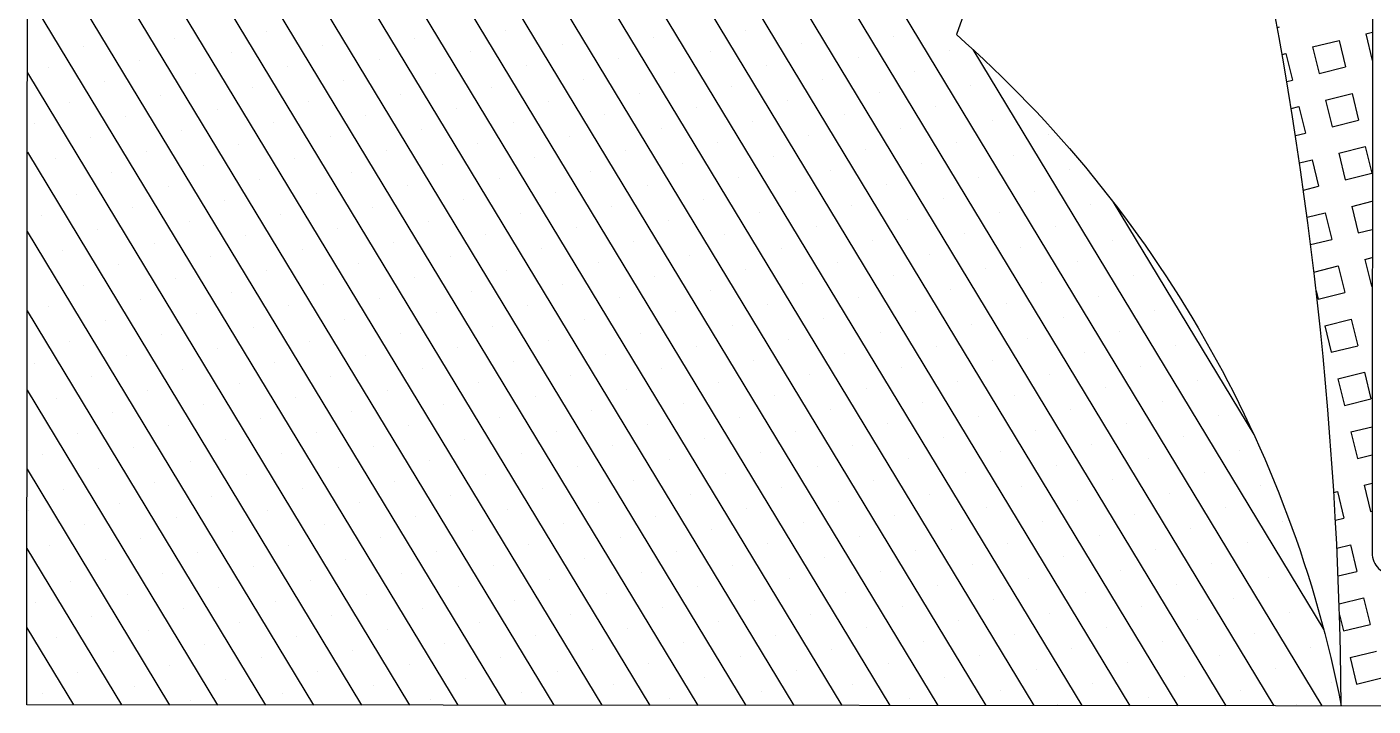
# Model space of a CAD drawing. Extents: x 152 to 700, y -120 to 84.
# Drawn here: x 231.431 to 232.967, y 19.393 to 20.169 of the extents above; entities that cross this region are included whole.
import ezdxf

# ---------------------------------------------------------------- set-up
doc = ezdxf.new("R2010")
doc.units = 0
doc.header["$LTSCALE"] = 0.03
doc.layers.get('0').update_dxf_attribs({"linetype": 'CONTINUOUS'})
doc.layers.add('MUEBLES', color=8, linetype='CONTINUOUS')

# ---------------------------------------------------------------- blocks, each defined once
blk = doc.blocks.new('*X4')
at = {"color": 0}
for p, q in [((190.9029, 117.5328), (191.0109, 117.7114)), ((190.9029, 117.6233), (190.9561, 117.7114)), ((190.903, 117.4422), (191.0657, 117.7115)), ((190.9031, 117.2611), (191.1752, 117.7116)), ((190.9031, 117.3517), (191.1205, 117.7115)), ((190.9032, 117.1706), (191.23, 117.7116)), ((190.9033, 116.9895), (191.3396, 117.7117)), ((190.9033, 117.0801), (191.2848, 117.7116)), ((190.9034, 116.8084), (191.4492, 117.7118)), ((190.9034, 116.899), (191.3944, 117.7117)), ((190.9035, 116.7179), (191.504, 117.7118)), ((190.9036, 116.5368), (191.6136, 117.7119)), ((190.9036, 116.6273), (191.5588, 117.7118)), ((190.9037, 116.4463), (191.6683, 117.7119)), ((190.9038, 116.2652), (191.7779, 117.712)), ((190.9038, 116.3557), (191.7231, 117.712)), ((190.9039, 116.1746), (191.8327, 117.712)), ((190.904, 115.9935), (191.9423, 117.7121)), ((190.904, 116.0841), (191.8875, 117.7121)), ((190.9041, 115.903), (191.9971, 117.7121)), ((190.9042, 115.8125), (192.0519, 117.7122)), ((190.9583, 115.8114), (192.1067, 117.7122)), ((191.0131, 115.8114), (192.1614, 117.7123)), ((191.0679, 115.8115), (192.2162, 117.7123)), ((191.0898, 117.7062), (191.0898, 117.7062)), ((191.1227, 115.8115), (192.271, 117.7123)), ((191.1774, 115.8116), (192.3258, 117.7124)), ((191.2322, 115.8116), (192.3806, 117.7124)), ((192.0787, 117.7112), (192.0787, 117.7112)), ((192.352, 117.7104), (192.352, 117.7104)), ((190.921, 117.6987), (190.921, 117.6987)), ((191.1943, 117.6978), (191.1943, 117.6978)), ((191.3632, 117.7054), (191.3632, 117.7054)), ((191.4677, 117.697), (191.4677, 117.697)), ((191.6365, 117.7045), (191.6365, 117.7045)), ((191.741, 117.6962), (191.741, 117.6962)), ((191.9098, 117.7037), (191.9098, 117.7037)), ((192.0143, 117.6953), (192.0143, 117.6953)), ((192.1831, 117.7029), (192.1831, 117.7029)), ((192.2876, 117.6945), (192.2876, 117.6945)), ((191.0255, 117.6903), (191.0255, 117.6903)), ((191.13, 117.682), (191.13, 117.682)), ((191.2988, 117.6895), (191.2988, 117.6895)), ((191.4033, 117.6811), (191.4033, 117.6811)), ((191.5721, 117.6886), (191.5721, 117.6886)), ((191.6766, 117.6803), (191.6766, 117.6803)), ((191.8455, 117.6878), (191.8455, 117.6878)), ((191.9499, 117.6795), (191.9499, 117.6795)), ((192.1188, 117.687), (192.1188, 117.687)), ((192.2233, 117.6786), (192.2233, 117.6786)), ((192.3921, 117.6862), (192.3921, 117.6862)), ((190.9611, 117.6744), (190.9611, 117.6744)), ((191.0656, 117.6661), (191.0656, 117.6661)), ((191.2345, 117.6736), (191.2345, 117.6736)), ((191.3389, 117.6652), (191.3389, 117.6652)), ((191.5078, 117.6728), (191.5078, 117.6728)), ((191.6123, 117.6644), (191.6123, 117.6644)), ((191.7811, 117.6719), (191.7811, 117.6719)), ((191.8856, 117.6636), (191.8856, 117.6636)), ((192.0544, 117.6711), (192.0544, 117.6711)), ((192.1589, 117.6627), (192.1589, 117.6627)), ((192.3278, 117.6703), (192.3278, 117.6703)), ((191.0012, 117.6502), (191.0012, 117.6502)), ((191.1701, 117.6577), (191.1701, 117.6577)), ((191.2746, 117.6494), (191.2746, 117.6494)), ((191.4434, 117.6569), (191.4434, 117.6569)), ((191.5479, 117.6485), (191.5479, 117.6485)), ((191.7167, 117.6561), (191.7167, 117.6561)), ((191.8212, 117.6477), (191.8212, 117.6477)), ((191.9901, 117.6552), (191.9901, 117.6552)), ((192.0945, 117.6469), (192.0945, 117.6469)), ((192.2634, 117.6544), (192.2634, 117.6544)), ((192.3679, 117.646), (192.3679, 117.646)), ((190.9369, 117.6343), (190.9369, 117.6343)), ((191.1057, 117.6418), (191.1057, 117.6418)), ((191.2102, 117.6335), (191.2102, 117.6335)), ((191.3791, 117.641), (191.3791, 117.641)), ((191.4835, 117.6326), (191.4835, 117.6326)), ((191.6524, 117.6402), (191.6524, 117.6402)), ((191.7569, 117.6318), (191.7569, 117.6318)), ((191.9257, 117.6393), (191.9257, 117.6393)), ((192.0302, 117.631), (192.0302, 117.631)), ((192.199, 117.6385), (192.199, 117.6385)), ((192.3035, 117.6302), (192.3035, 117.6302)), ((191.0414, 117.6259), (191.0414, 117.6259)), ((191.1459, 117.6176), (191.1459, 117.6176)), ((191.3147, 117.6251), (191.3147, 117.6251)), ((191.4192, 117.6168), (191.4192, 117.6168)), ((191.588, 117.6243), (191.588, 117.6243)), ((191.6925, 117.6159), (191.6925, 117.6159)), ((191.8613, 117.6235), (191.8613, 117.6235)), ((191.9658, 117.6151), (191.9658, 117.6151)), ((191.9824, 116.9627), (192.3828, 117.6255)), ((192.1347, 117.6226), (192.1347, 117.6226)), ((192.2392, 117.6143), (192.2392, 117.6143)), ((190.977, 117.6101), (190.977, 117.6101)), ((191.0815, 117.6017), (191.0815, 117.6017)), ((191.2503, 117.6092), (191.2503, 117.6092)), ((191.3548, 117.6009), (191.3548, 117.6009)), ((191.5237, 117.6084), (191.5237, 117.6084)), ((191.6281, 117.6), (191.6281, 117.6)), ((191.797, 117.6076), (191.797, 117.6076)), ((191.9015, 117.5992), (191.9015, 117.5992)), ((192.0703, 117.6067), (192.0703, 117.6067)), ((192.1748, 117.5984), (192.1748, 117.5984)), ((192.3436, 117.6059), (192.3436, 117.6059)), ((190.9127, 117.5942), (190.9127, 117.5942)), ((191.0171, 117.5858), (191.0171, 117.5858)), ((191.186, 117.5934), (191.186, 117.5934)), ((191.2905, 117.585), (191.2905, 117.585)), ((191.4593, 117.5925), (191.4593, 117.5925)), ((191.5638, 117.5842), (191.5638, 117.5842)), ((191.7326, 117.5917), (191.7326, 117.5917)), ((191.8371, 117.5833), (191.8371, 117.5833)), ((192.0059, 117.5909), (192.0059, 117.5909)), ((192.2793, 117.59), (192.2793, 117.59)), ((190.9528, 117.5699), (190.9528, 117.5699)), ((191.1216, 117.5775), (191.1216, 117.5775)), ((191.2261, 117.5691), (191.2261, 117.5691)), ((191.3949, 117.5766), (191.3949, 117.5766)), ((191.4994, 117.5683), (191.4994, 117.5683)), ((191.6683, 117.5758), (191.6683, 117.5758)), ((191.9416, 117.575), (191.9416, 117.575)), ((192.1104, 117.5825), (192.1104, 117.5825)), ((192.2149, 117.5741), (192.2149, 117.5741)), ((191.0573, 117.5616), (191.0573, 117.5616)), ((191.1617, 117.5532), (191.1617, 117.5532)), ((191.3306, 117.5608), (191.3306, 117.5608)), ((191.4351, 117.5524), (191.4351, 117.5524)), ((191.6039, 117.5599), (191.6039, 117.5599)), ((191.7727, 117.5675), (191.7727, 117.5675)), ((191.8772, 117.5591), (191.8772, 117.5591)), ((192.0461, 117.5666), (192.0461, 117.5666)), ((192.1506, 117.5583), (192.1506, 117.5583)), ((192.3194, 117.5658), (192.3194, 117.5658)), ((190.9929, 117.5457), (190.9929, 117.5457)), ((191.0974, 117.5373), (191.0974, 117.5373)), ((191.2662, 117.5449), (191.2662, 117.5449)), ((191.5395, 117.544), (191.5395, 117.544)), ((191.7084, 117.5516), (191.7084, 117.5516)), ((191.8129, 117.5432), (191.8129, 117.5432)), ((191.9817, 117.5507), (191.9817, 117.5507)), ((192.0862, 117.5424), (192.0862, 117.5424)), ((192.255, 117.5499), (192.255, 117.5499)), ((190.9285, 117.5298), (190.9285, 117.5298)), ((191.2019, 117.529), (191.2019, 117.529)), ((191.3707, 117.5365), (191.3707, 117.5365)), ((191.4752, 117.5282), (191.4752, 117.5282)), ((191.644, 117.5357), (191.644, 117.5357)), ((191.7485, 117.5273), (191.7485, 117.5273)), ((191.9173, 117.5349), (191.9173, 117.5349)), ((192.0218, 117.5265), (192.0218, 117.5265)), ((192.1907, 117.534), (192.1907, 117.534)), ((192.2952, 117.5257), (192.2952, 117.5257)), ((191.033, 117.5215), (191.033, 117.5215)), ((191.1375, 117.5131), (191.1375, 117.5131)), ((191.3063, 117.5206), (191.3063, 117.5206)), ((191.4108, 117.5123), (191.4108, 117.5123)), ((191.5797, 117.5198), (191.5797, 117.5198)), ((191.6841, 117.5114), (191.6841, 117.5114)), ((191.853, 117.519), (191.853, 117.519)), ((191.9575, 117.5106), (191.9575, 117.5106)), ((192.1263, 117.5181), (192.1263, 117.5181)), ((192.2308, 117.5098), (192.2308, 117.5098)), ((190.9687, 117.5056), (190.9687, 117.5056)), ((191.0731, 117.4972), (191.0731, 117.4972)), ((191.242, 117.5048), (191.242, 117.5048)), ((191.3465, 117.4964), (191.3465, 117.4964)), ((191.5153, 117.5039), (191.5153, 117.5039)), ((191.6198, 117.4956), (191.6198, 117.4956)), ((191.7886, 117.5031), (191.7886, 117.5031)), ((191.8931, 117.4947), (191.8931, 117.4947)), ((192.062, 117.5023), (192.062, 117.5023)), ((192.1664, 117.4939), (192.1664, 117.4939)), ((192.3353, 117.5014), (192.3353, 117.5014)), ((190.9043, 117.4897), (190.9043, 117.4897)), ((191.0088, 117.4813), (191.0088, 117.4813)), ((191.1776, 117.4889), (191.1776, 117.4889)), ((191.2821, 117.4805), (191.2821, 117.4805)), ((191.4509, 117.488), (191.4509, 117.488)), ((191.5554, 117.4797), (191.5554, 117.4797)), ((191.7243, 117.4872), (191.7243, 117.4872)), ((191.8287, 117.4789), (191.8287, 117.4789)), ((191.9976, 117.4864), (191.9976, 117.4864)), ((192.1021, 117.478), (192.1021, 117.478)), ((192.2709, 117.4855), (192.2709, 117.4855)), ((190.9444, 117.4655), (190.9444, 117.4655)), ((191.1133, 117.473), (191.1133, 117.473)), ((191.2177, 117.4646), (191.2177, 117.4646)), ((191.3866, 117.4722), (191.3866, 117.4722)), ((191.4911, 117.4638), (191.4911, 117.4638)), ((191.6599, 117.4713), (191.6599, 117.4713)), ((191.7644, 117.463), (191.7644, 117.463)), ((191.9332, 117.4705), (191.9332, 117.4705)), ((192.0377, 117.4621), (192.0377, 117.4621)), ((192.2066, 117.4697), (192.2066, 117.4697)), ((192.311, 117.4613), (192.311, 117.4613)), ((191.0489, 117.4571), (191.0489, 117.4571)), ((191.1534, 117.4487), (191.1534, 117.4487)), ((191.3222, 117.4563), (191.3222, 117.4563)), ((191.4267, 117.4479), (191.4267, 117.4479)), ((191.5955, 117.4554), (191.5955, 117.4554)), ((191.7, 117.4471), (191.7, 117.4471)), ((191.8689, 117.4546), (191.8689, 117.4546)), ((191.9734, 117.4463), (191.9734, 117.4463)), ((192.1422, 117.4538), (192.1422, 117.4538)), ((192.2467, 117.4454), (192.2467, 117.4454)), ((190.9845, 117.4412), (190.9845, 117.4412)), ((191.089, 117.4329), (191.089, 117.4329)), ((191.2579, 117.4404), (191.2579, 117.4404)), ((191.3623, 117.432), (191.3623, 117.432)), ((191.5312, 117.4396), (191.5312, 117.4396)), ((191.6357, 117.4312), (191.6357, 117.4312)), ((191.8045, 117.4387), (191.8045, 117.4387)), ((191.909, 117.4304), (191.909, 117.4304)), ((192.0778, 117.4379), (192.0778, 117.4379)), ((192.1823, 117.4295), (192.1823, 117.4295)), ((190.9202, 117.4253), (190.9202, 117.4253)), ((191.0247, 117.417), (191.0247, 117.417)), ((191.1935, 117.4245), (191.1935, 117.4245)), ((191.298, 117.4162), (191.298, 117.4162)), ((191.4668, 117.4237), (191.4668, 117.4237)), ((191.5713, 117.4153), (191.5713, 117.4153)), ((191.7401, 117.4228), (191.7401, 117.4228)), ((191.8446, 117.4145), (191.8446, 117.4145)), ((192.0135, 117.422), (192.0135, 117.422)), ((192.2868, 117.4212), (192.2868, 117.4212)), ((190.9603, 117.4011), (190.9603, 117.4011)), ((191.1291, 117.4086), (191.1291, 117.4086)), ((191.2336, 117.4003), (191.2336, 117.4003)), ((191.4025, 117.4078), (191.4025, 117.4078)), ((191.5069, 117.3994), (191.5069, 117.3994)), ((191.6758, 117.407), (191.6758, 117.407)), ((191.7803, 117.3986), (191.7803, 117.3986)), ((191.9491, 117.4061), (191.9491, 117.4061)), ((192.118, 117.4137), (192.118, 117.4137)), ((192.1426, 117.1371), (192.3029, 117.4025)), ((192.2224, 117.4053), (192.2224, 117.4053)), ((191.0648, 117.3927), (191.0648, 117.3927)), ((191.1693, 117.3844), (191.1693, 117.3844)), ((191.3381, 117.3919), (191.3381, 117.3919)), ((191.4426, 117.3836), (191.4426, 117.3836)), ((191.6114, 117.3911), (191.6114, 117.3911)), ((191.8848, 117.3903), (191.8848, 117.3903)), ((192.0536, 117.3978), (192.0536, 117.3978)), ((192.1581, 117.3894), (192.1581, 117.3894)), ((191.0004, 117.3769), (191.0004, 117.3769)), ((191.1049, 117.3685), (191.1049, 117.3685)), ((191.2737, 117.376), (191.2737, 117.376)), ((191.5471, 117.3752), (191.5471, 117.3752)), ((191.7159, 117.3827), (191.7159, 117.3827)), ((191.8204, 117.3744), (191.8204, 117.3744)), ((191.9892, 117.3819), (191.9892, 117.3819)), ((192.0937, 117.3735), (192.0937, 117.3735)), ((192.2626, 117.3811), (192.2626, 117.3811)), ((190.9361, 117.361), (190.9361, 117.361)), ((191.0405, 117.3526), (191.0405, 117.3526)), ((191.2094, 117.3601), (191.2094, 117.3601)), ((191.3782, 117.3677), (191.3782, 117.3677)), ((191.4827, 117.3593), (191.4827, 117.3593)), ((191.6516, 117.3668), (191.6516, 117.3668)), ((191.756, 117.3585), (191.756, 117.3585)), ((191.9249, 117.366), (191.9249, 117.366)), ((192.0294, 117.3577), (192.0294, 117.3577)), ((192.1982, 117.3652), (192.1982, 117.3652)), ((191.145, 117.3443), (191.145, 117.3443)), ((191.3139, 117.3518), (191.3139, 117.3518)), ((191.4183, 117.3434), (191.4183, 117.3434)), ((191.5872, 117.351), (191.5872, 117.351)), ((191.6917, 117.3426), (191.6917, 117.3426)), ((191.8605, 117.3501), (191.8605, 117.3501)), ((191.965, 117.3418), (191.965, 117.3418)), ((192.1338, 117.3493), (192.1338, 117.3493)), ((192.2383, 117.3409), (192.2383, 117.3409)), ((190.9762, 117.3367), (190.9762, 117.3367)), ((191.0807, 117.3284), (191.0807, 117.3284)), ((191.2495, 117.3359), (191.2495, 117.3359)), ((191.354, 117.3276), (191.354, 117.3276)), ((191.5228, 117.3351), (191.5228, 117.3351)), ((191.6273, 117.3267), (191.6273, 117.3267)), ((191.7962, 117.3342), (191.7962, 117.3342)), ((191.9006, 117.3259), (191.9006, 117.3259)), ((192.0695, 117.3334), (192.0695, 117.3334)), ((192.174, 117.3251), (192.174, 117.3251)), ((190.9118, 117.3209), (190.9118, 117.3209)), ((191.0163, 117.3125), (191.0163, 117.3125)), ((191.1851, 117.32), (191.1851, 117.32)), ((191.2896, 117.3117), (191.2896, 117.3117)), ((191.4585, 117.3192), (191.4585, 117.3192)), ((191.563, 117.3108), (191.563, 117.3108)), ((191.7318, 117.3184), (191.7318, 117.3184)), ((191.8363, 117.31), (191.8363, 117.31)), ((192.0051, 117.3175), (192.0051, 117.3175)), ((192.1096, 117.3092), (192.1096, 117.3092)), ((190.9519, 117.2966), (190.9519, 117.2966)), ((191.1208, 117.3041), (191.1208, 117.3041)), ((191.2253, 117.2958), (191.2253, 117.2958)), ((191.3941, 117.3033), (191.3941, 117.3033)), ((191.4986, 117.295), (191.4986, 117.295)), ((191.6674, 117.3025), (191.6674, 117.3025)), ((191.7719, 117.2941), (191.7719, 117.2941)), ((191.9408, 117.3017), (191.9408, 117.3017)), ((192.0452, 117.2933), (192.0452, 117.2933)), ((192.2141, 117.3008), (192.2141, 117.3008)), ((191.0564, 117.2883), (191.0564, 117.2883)), ((191.1609, 117.2799), (191.1609, 117.2799)), ((191.3297, 117.2874), (191.3297, 117.2874)), ((191.4342, 117.2791), (191.4342, 117.2791)), ((191.6031, 117.2866), (191.6031, 117.2866)), ((191.7076, 117.2782), (191.7076, 117.2782)), ((191.8764, 117.2858), (191.8764, 117.2858)), ((191.9809, 117.2774), (191.9809, 117.2774)), ((192.1497, 117.2849), (192.1497, 117.2849)), ((190.9921, 117.2724), (190.9921, 117.2724)), ((191.0965, 117.264), (191.0965, 117.264)), ((191.2654, 117.2715), (191.2654, 117.2715)), ((191.3699, 117.2632), (191.3699, 117.2632)), ((191.5387, 117.2707), (191.5387, 117.2707)), ((191.6432, 117.2624), (191.6432, 117.2624)), ((191.812, 117.2699), (191.812, 117.2699)), ((191.9165, 117.2615), (191.9165, 117.2615)), ((192.0854, 117.2691), (192.0854, 117.2691)), ((192.1898, 117.2607), (192.1898, 117.2607)), ((190.9277, 117.2565), (190.9277, 117.2565)), ((191.0322, 117.2481), (191.0322, 117.2481)), ((191.201, 117.2557), (191.201, 117.2557)), ((191.3055, 117.2473), (191.3055, 117.2473)), ((191.4744, 117.2548), (191.4744, 117.2548)), ((191.5788, 117.2465), (191.5788, 117.2465)), ((191.7477, 117.254), (191.7477, 117.254)), ((191.8522, 117.2456), (191.8522, 117.2456)), ((192.021, 117.2532), (192.021, 117.2532)), ((190.9678, 117.2323), (190.9678, 117.2323)), ((191.1367, 117.2398), (191.1367, 117.2398)), ((191.2411, 117.2314), (191.2411, 117.2314)), ((191.41, 117.239), (191.41, 117.239)), ((191.5145, 117.2306), (191.5145, 117.2306)), ((191.6833, 117.2381), (191.6833, 117.2381)), ((191.7878, 117.2298), (191.7878, 117.2298)), ((191.9566, 117.2373), (191.9566, 117.2373)), ((192.1255, 117.2448), (192.1255, 117.2448)), ((190.9035, 117.2164), (190.9035, 117.2164)), ((191.0723, 117.2239), (191.0723, 117.2239)), ((191.1768, 117.2155), (191.1768, 117.2155)), ((191.3456, 117.2231), (191.3456, 117.2231)), ((191.4501, 117.2147), (191.4501, 117.2147)), ((191.619, 117.2222), (191.619, 117.2222)), ((191.8923, 117.2214), (191.8923, 117.2214)), ((192.0611, 117.2289), (192.0611, 117.2289)), ((192.1656, 117.2206), (192.1656, 117.2206)), ((191.0079, 117.208), (191.0079, 117.208)), ((191.1124, 117.1997), (191.1124, 117.1997)), ((191.2813, 117.2072), (191.2813, 117.2072)), ((191.5546, 117.2064), (191.5546, 117.2064)), ((191.7234, 117.2139), (191.7234, 117.2139)), ((191.8279, 117.2055), (191.8279, 117.2055)), ((191.9968, 117.2131), (191.9968, 117.2131)), ((192.1012, 117.2047), (192.1012, 117.2047)), ((190.9436, 117.1921), (190.9436, 117.1921)), ((191.0481, 117.1838), (191.0481, 117.1838)), ((191.2169, 117.1913), (191.2169, 117.1913)), ((191.3858, 117.1988), (191.3858, 117.1988)), ((191.4902, 117.1905), (191.4902, 117.1905)), ((191.6591, 117.198), (191.6591, 117.198)), ((191.7636, 117.1896), (191.7636, 117.1896)), ((191.9324, 117.1972), (191.9324, 117.1972)), ((192.0369, 117.1888), (192.0369, 117.1888)), ((191.1525, 117.1754), (191.1525, 117.1754)), ((191.3214, 117.183), (191.3214, 117.183)), ((191.4259, 117.1746), (191.4259, 117.1746)), ((191.5947, 117.1821), (191.5947, 117.1821)), ((191.6992, 117.1738), (191.6992, 117.1738)), ((191.868, 117.1813), (191.868, 117.1813)), ((191.9725, 117.1729), (191.9725, 117.1729)), ((192.1414, 117.1805), (192.1414, 117.1805)), ((190.9837, 117.1679), (190.9837, 117.1679)), ((191.0882, 117.1595), (191.0882, 117.1595)), ((191.257, 117.1671), (191.257, 117.1671)), ((191.3615, 117.1587), (191.3615, 117.1587)), ((191.5304, 117.1662), (191.5304, 117.1662)), ((191.6348, 117.1579), (191.6348, 117.1579)), ((191.8037, 117.1654), (191.8037, 117.1654)), ((191.9082, 117.157), (191.9082, 117.157)), ((192.077, 117.1646), (192.077, 117.1646)), ((190.9193, 117.152), (190.9193, 117.152)), ((191.0238, 117.1437), (191.0238, 117.1437)), ((191.1927, 117.1512), (191.1927, 117.1512)), ((191.2972, 117.1428), (191.2972, 117.1428)), ((191.466, 117.1504), (191.466, 117.1504)), ((191.5705, 117.142), (191.5705, 117.142)), ((191.7393, 117.1495), (191.7393, 117.1495)), ((191.8438, 117.1412), (191.8438, 117.1412)), ((192.0126, 117.1487), (192.0126, 117.1487)), ((192.1171, 117.1403), (192.1171, 117.1403)), ((190.9595, 117.1278), (190.9595, 117.1278)), ((191.1283, 117.1353), (191.1283, 117.1353)), ((191.2328, 117.1269), (191.2328, 117.1269)), ((191.4016, 117.1345), (191.4016, 117.1345)), ((191.5061, 117.1261), (191.5061, 117.1261)), ((191.675, 117.1336), (191.675, 117.1336)), ((191.7794, 117.1253), (191.7794, 117.1253)), ((191.9483, 117.1328), (191.9483, 117.1328)), ((192.0528, 117.1245), (192.0528, 117.1245)), ((191.0639, 117.1194), (191.0639, 117.1194)), ((191.1684, 117.1111), (191.1684, 117.1111)), ((191.3373, 117.1186), (191.3373, 117.1186)), ((191.4418, 117.1102), (191.4418, 117.1102)), ((191.6106, 117.1178), (191.6106, 117.1178)), ((191.7151, 117.1094), (191.7151, 117.1094)), ((191.8839, 117.1169), (191.8839, 117.1169)), ((191.9884, 117.1086), (191.9884, 117.1086)), ((190.9996, 117.1035), (190.9996, 117.1035)), ((191.1041, 117.0952), (191.1041, 117.0952)), ((191.2729, 117.1027), (191.2729, 117.1027)), ((191.3774, 117.0944), (191.3774, 117.0944)), ((191.5462, 117.1019), (191.5462, 117.1019)), ((191.6507, 117.0935), (191.6507, 117.0935)), ((191.8196, 117.101), (191.8196, 117.101)), ((191.924, 117.0927), (191.924, 117.0927)), ((192.0929, 117.1002), (192.0929, 117.1002)), ((190.9352, 117.0877), (190.9352, 117.0877)), ((191.0397, 117.0793), (191.0397, 117.0793)), ((191.2086, 117.0868), (191.2086, 117.0868)), ((191.313, 117.0785), (191.313, 117.0785)), ((191.4819, 117.086), (191.4819, 117.086)), ((191.5864, 117.0776), (191.5864, 117.0776)), ((191.7552, 117.0852), (191.7552, 117.0852)), ((191.8597, 117.0768), (191.8597, 117.0768)), ((192.0285, 117.0843), (192.0285, 117.0843)), ((190.9753, 117.0634), (190.9753, 117.0634)), ((191.1442, 117.0709), (191.1442, 117.0709)), ((191.2487, 117.0626), (191.2487, 117.0626)), ((191.4175, 117.0701), (191.4175, 117.0701)), ((191.522, 117.0618), (191.522, 117.0618)), ((191.6908, 117.0693), (191.6908, 117.0693)), ((191.7953, 117.0609), (191.7953, 117.0609)), ((191.9642, 117.0685), (191.9642, 117.0685)), ((190.911, 117.0475), (190.911, 117.0475)), ((191.0798, 117.0551), (191.0798, 117.0551)), ((191.1843, 117.0467), (191.1843, 117.0467)), ((191.3532, 117.0542), (191.3532, 117.0542)), ((191.4576, 117.0459), (191.4576, 117.0459)), ((191.6265, 117.0534), (191.6265, 117.0534)), ((191.8998, 117.0526), (191.8998, 117.0526)), ((192.0686, 117.0601), (192.0686, 117.0601)), ((191.0155, 117.0392), (191.0155, 117.0392)), ((191.12, 117.0308), (191.12, 117.0308)), ((191.2888, 117.0383), (191.2888, 117.0383)), ((191.3933, 117.03), (191.3933, 117.03)), ((191.5621, 117.0375), (191.5621, 117.0375)), ((191.731, 117.045), (191.731, 117.045)), ((191.8354, 117.0367), (191.8354, 117.0367)), ((192.0043, 117.0442), (192.0043, 117.0442)), ((190.9511, 117.0233), (190.9511, 117.0233)), ((191.0556, 117.0149), (191.0556, 117.0149)), ((191.2244, 117.0225), (191.2244, 117.0225)), ((191.4978, 117.0216), (191.4978, 117.0216)), ((191.6666, 117.0292), (191.6666, 117.0292)), ((191.7711, 117.0208), (191.7711, 117.0208)), ((191.9399, 117.0283), (191.9399, 117.0283)), ((191.1601, 117.0066), (191.1601, 117.0066)), ((191.3289, 117.0141), (191.3289, 117.0141)), ((191.4334, 117.0058), (191.4334, 117.0058)), ((191.6022, 117.0133), (191.6022, 117.0133)), ((191.7067, 117.0049), (191.7067, 117.0049)), ((191.8756, 117.0124), (191.8756, 117.0124)), ((191.98, 117.0041), (191.98, 117.0041)), ((190.9912, 116.9991), (190.9912, 116.9991)), ((191.0957, 116.9907), (191.0957, 116.9907)), ((191.2646, 116.9982), (191.2646, 116.9982)), ((191.369, 116.9899), (191.369, 116.9899)), ((191.5379, 116.9974), (191.5379, 116.9974)), ((191.6424, 116.989), (191.6424, 116.989)), ((191.8112, 116.9966), (191.8112, 116.9966)), ((191.9157, 116.9882), (191.9157, 116.9882)), ((190.9269, 116.9832), (190.9269, 116.9832)), ((191.0314, 116.9748), (191.0314, 116.9748)), ((191.2002, 116.9823), (191.2002, 116.9823)), ((191.3047, 116.974), (191.3047, 116.974)), ((191.4735, 116.9815), (191.4735, 116.9815)), ((191.578, 116.9732), (191.578, 116.9732)), ((191.7468, 116.9807), (191.7468, 116.9807)), ((191.8513, 116.9723), (191.8513, 116.9723)), ((190.967, 116.9589), (190.967, 116.9589)), ((191.1358, 116.9665), (191.1358, 116.9665)), ((191.2403, 116.9581), (191.2403, 116.9581)), ((191.4092, 116.9656), (191.4092, 116.9656)), ((191.5136, 116.9573), (191.5136, 116.9573)), ((191.6825, 116.9648), (191.6825, 116.9648)), ((191.787, 116.9564), (191.787, 116.9564)), ((191.9558, 116.964), (191.9558, 116.964)), ((191.0715, 116.9506), (191.0715, 116.9506)), ((191.176, 116.9422), (191.176, 116.9422)), ((191.3448, 116.9497), (191.3448, 116.9497)), ((191.4493, 116.9414), (191.4493, 116.9414)), ((191.6181, 116.9489), (191.6181, 116.9489)), ((191.7226, 116.9406), (191.7226, 116.9406)), ((191.8914, 116.9481), (191.8914, 116.9481))]:
    blk.add_line(p, q, dxfattribs=at)
blk = doc.blocks.new('*X5')
at = {"color": 0}
for p, q in [((192.4128, 117.6573), (192.4202, 117.6876)), ((192.4202, 117.6876), (192.4506, 117.6802)), ((192.4128, 117.6573), (192.4431, 117.6498)), ((192.4007, 117.6085), (192.4053, 117.6269)), ((192.4053, 117.6269), (192.4356, 117.6195)), ((192.4282, 117.5891), (192.4356, 117.6195)), ((192.4003, 117.596), (192.4282, 117.5891)), ((192.3991, 117.5641), (192.4207, 117.5588)), ((192.4132, 117.5284), (192.4207, 117.5588)), ((192.3977, 117.5322), (192.4132, 117.5284)), ((192.3961, 117.5005), (192.4058, 117.4981)), ((192.3983, 117.4677), (192.4058, 117.4981)), ((192.4287, 117.4603), (192.4361, 117.4906)), ((192.4361, 117.4906), (192.438, 117.4902)), ((192.3942, 117.4687), (192.3983, 117.4677)), ((192.4287, 117.4603), (192.438, 117.458)), ((192.4137, 117.3996), (192.4212, 117.4299)), ((192.4212, 117.4299), (192.438, 117.4258)), ((192.4137, 117.3996), (192.438, 117.3936)), ((192.3988, 117.3389), (192.4063, 117.3692)), ((192.4063, 117.3692), (192.4366, 117.3618)), ((192.4291, 117.3314), (192.4366, 117.3618)), ((192.3988, 117.3389), (192.4291, 117.3314)), ((192.3839, 117.2782), (192.3913, 117.3085)), ((192.3913, 117.3085), (192.4217, 117.3011)), ((192.4142, 117.2707), (192.4217, 117.3011)), ((192.3839, 117.2782), (192.4142, 117.2707)), ((192.3741, 117.2384), (192.3764, 117.2479)), ((192.3764, 117.2479), (192.4067, 117.2404)), ((192.3993, 117.21), (192.4067, 117.2404)), ((192.4296, 117.2026), (192.4371, 117.2329)), ((192.4371, 117.2329), (192.4381, 117.2327)), ((192.3716, 117.2169), (192.3993, 117.21)), ((192.4296, 117.2026), (192.4382, 117.2005)), ((192.3678, 117.1856), (192.3918, 117.1797)), ((192.3844, 117.1494), (192.3918, 117.1797)), ((192.4147, 117.1419), (192.4222, 117.1722)), ((192.4222, 117.1722), (192.4382, 117.1683)), ((192.3638, 117.1544), (192.3844, 117.1494)), ((192.4147, 117.1419), (192.4382, 117.1361)), ((192.3595, 117.1233), (192.3769, 117.119)), ((192.3694, 117.0887), (192.3769, 117.119)), ((192.3998, 117.0812), (192.4072, 117.1115)), ((192.4072, 117.1115), (192.4376, 117.1041)), ((192.3551, 117.0922), (192.3694, 117.0887)), ((192.4301, 117.0737), (192.4376, 117.1041)), ((192.3998, 117.0812), (192.4301, 117.0737)), ((192.3505, 117.0611), (192.362, 117.0583)), ((192.3545, 117.028), (192.362, 117.0583)), ((192.3848, 117.0205), (192.3923, 117.0509)), ((192.3923, 117.0509), (192.4226, 117.0434)), ((192.3456, 117.0302), (192.3545, 117.028)), ((192.4152, 117.013), (192.4226, 117.0434)), ((192.3848, 117.0205), (192.4152, 117.013)), ((192.3405, 116.9992), (192.347, 116.9976)), ((192.3396, 116.9673), (192.347, 116.9976)), ((192.3699, 116.9598), (192.3774, 116.9902)), ((192.3774, 116.9902), (192.4077, 116.9827)), ((192.4002, 116.9524), (192.4077, 116.9827)), ((192.4306, 116.9449), (192.4381, 116.9752)), ((192.4381, 116.9752), (192.4383, 116.9752)), ((192.3353, 116.9683), (192.3396, 116.9673)), ((192.3699, 116.9598), (192.4002, 116.9524)), ((192.4306, 116.9449), (192.4383, 116.943)), ((192.3298, 116.9375), (192.3321, 116.9369))]:
    blk.add_line(p, q, dxfattribs=at)

msp = doc.modelspace()

# ---------------------------------------------------------------- linework, layer by layer
at = {"layer": 'MUEBLES', "color": 8}
msp.add_lwpolyline([(231.4311, 19.3945), (231.4325, 21.2945), (233.3325, 21.2932), (233.3311, 19.3932)], close=True, dxfattribs=at)
for points in [[(232.9311, 19.3935, 0.108437), (232.4976, 21.2938, -0.172234), (232.4918, 20.1603, -0.165056)], [(233.2717, 20.2432), (232.9917, 20.2434, 0.414214), (232.9667, 20.2184), (232.9663, 19.568, 0.414214), (232.9912, 19.543), (233.2712, 19.5428, 0.414214), (233.2963, 19.5678), (233.2967, 20.2182, 0.414214)]]:
    msp.add_lwpolyline(points, format="xyb", close=True, dxfattribs=at)

# ---------------------------------------------------------------- block references
at = {"layer": 'MUEBLES', "color": 8, "linetype": 'Continuous', "xscale": -1, "rotation": 180}
for name in ['*X4', '*X5']:
    msp.add_blockref(name, (40.5283, 137.1059), dxfattribs=at)

doc.saveas('drawing.dxf')
